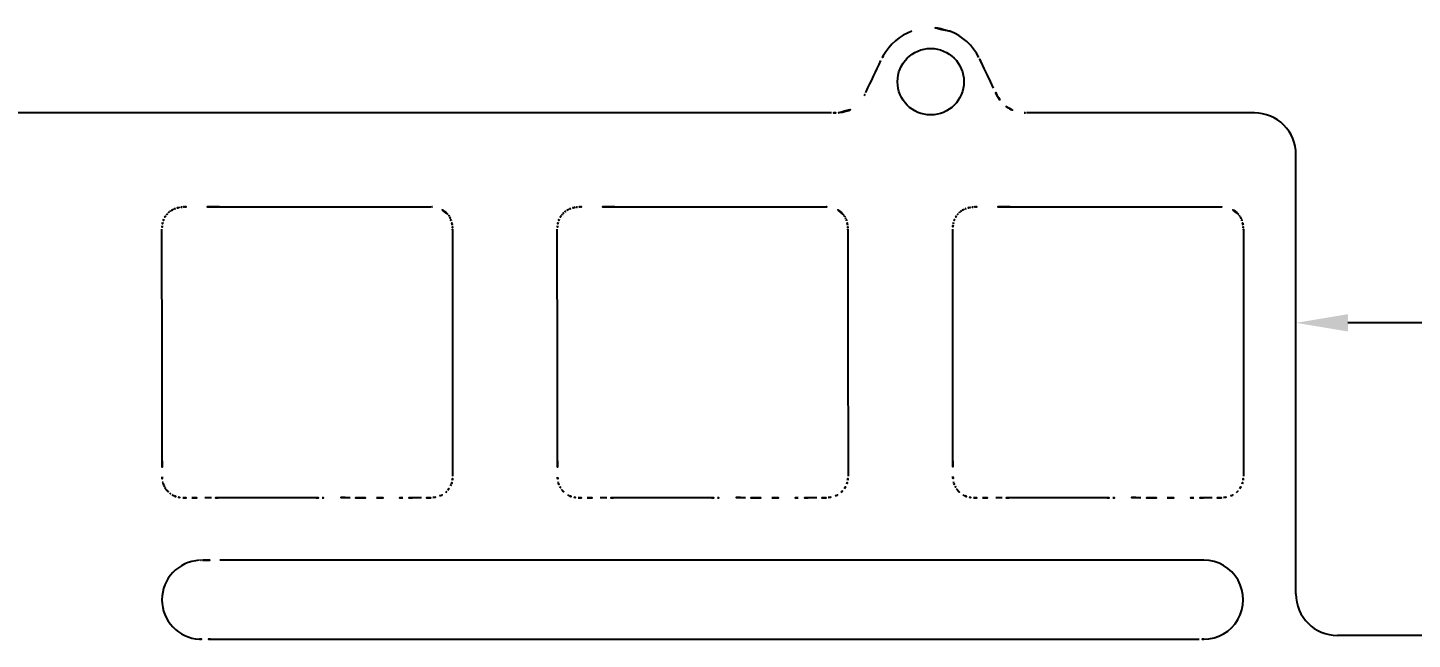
# Model space of a CAD drawing. Header units: millimetres. Extents: x 1963163760 to 1963164260, y 1135949646 to 1135950337.
# Drawn here: x 1963164116.1 to 1963164182.8, y 1135949748.3 to 1135949777.7 of the extents above; entities that cross this region are included whole.
import ezdxf

# ---------------------------------------------------------------- set-up
doc = ezdxf.new("R2010")
doc.units = ezdxf.units.MM
doc.layers.get('Defpoints').update_dxf_attribs({"color": 30})
doc.styles.get("Standard").update_dxf_attribs({"font": 'arial.ttf'})
doc.dimstyles.new('ISO-25', dxfattribs={"dimtxt": 2.5, "dimasz": 2.5, "dimexe": 1.25, "dimexo": 0.625, "dimtad": 1, "dimtxsty": 'Standard', "dimcen": 2.5, "dimadec": 0, "dimazin": 0, "dimtfac": 1, "dimtmove": 0, "dimatfit": 3, "dimfxl": 1, "dimarcsym": 0})

# ---------------------------------------------------------------- blocks, each defined once
blk = doc.blocks.new('*D1')
at = {"color": 0, "lineweight": -2, "transparency": 16777216}
for p, q in [((1963164177.198424, 1135949751.11639), (1963164177.198424, 1135949764.79095)), ((1963164233.429112, 1135949751.11639), (1963164233.429112, 1135949764.79095)), ((1963164230.929112, 1135949763.54095), (1963164179.698424, 1135949763.54095))]:
    blk.add_line(p, q, dxfattribs=at)
at = {"color": 0, "transparency": 16777216}
for points in [[(1963164179.698424, 1135949763.957617), (1963164179.698424, 1135949763.124283), (1963164177.198424, 1135949763.54095)], [(1963164230.929112, 1135949763.957617), (1963164230.929112, 1135949763.124283), (1963164233.429112, 1135949763.54095)]]:
    blk.add_solid(points, dxfattribs=at)
at = {"layer": 'Defpoints', "color": 0, "transparency": 16777216}
for p in [(1963164177.198424, 1135949763.54095), (1963164177.198424, 1135949750.49139), (1963164233.429112, 1135949750.49139)]:
    blk.add_point(p, dxfattribs=at)
at = {"color": 0, "transparency": 16777216, "insert": (1963164205.313768, 1135949765.668338), "char_height": 2.5, "attachment_point": 5}
blk.add_mtext('56,23', dxfattribs=at)

msp = doc.modelspace()

# ---------------------------------------------------------------- linework, layer by layer
for p, q in [((1963164162.02567, 1135949776.099542), (1963164161.985265, 1135949776.183771)), ((1963164162.177037, 1135949775.783624), (1963164162.02567, 1135949776.099542)), ((1963164162.328221, 1135949775.467638), (1963164162.177037, 1135949775.783624)), ((1963164162.479405, 1135949775.151663), (1963164162.328221, 1135949775.467638)), ((1963164162.630894, 1135949774.835779), (1963164162.479405, 1135949775.151663)), ((1963164128.357457, 1135949773.645487), (1963164115.248936, 1135949773.645731)), ((1963164141.465977, 1135949773.645403), (1963164128.357457, 1135949773.645487)), ((1963164154.574498, 1135949773.645746), (1963164141.465977, 1135949773.645403)), ((1963164154.814488, 1135949773.645868), (1963164154.574498, 1135949773.645746)), ((1963164164.254796, 1135949773.645891), (1963164164.218053, 1135949773.645868)), ((1963164164.291539, 1135949773.645868), (1963164164.254796, 1135949773.645891)), ((1963164164.511388, 1135949773.645708), (1963164164.291539, 1135949773.645868)), ((1963164164.73148, 1135949773.645685), (1963164164.511388, 1135949773.645708)), ((1963164174.191808, 1135949773.645849), (1963164164.73148, 1135949773.645685)), ((1963164175.198414, 1135949773.645854), (1963164174.191808, 1135949773.645849)), ((1963164177.198424, 1135949750.49139), (1963164177.198424, 1135949771.645854)), ((1963164125.327428, 1135949769.121393), (1963164135.519078, 1135949769.121641)), ((1963164144.377476, 1135949769.121393), (1963164154.569005, 1135949769.121641)), ((1963164163.427525, 1135949769.121393), (1963164173.618932, 1135949769.121637)), ((1963164122.563267, 1135949761.29339), (1963164122.558141, 1135949768.05018)), ((1963164136.563267, 1135949767.967798), (1963164136.563145, 1135949767.882608)), ((1963164136.563145, 1135949767.882608), (1963164136.563267, 1135949767.202463)), ((1963164136.563267, 1135949768.010385), (1963164136.56339, 1135949767.989099)), ((1963164136.56339, 1135949767.989099), (1963164136.563267, 1135949767.967798)), ((1963164141.613194, 1135949761.29339), (1963164141.608067, 1135949768.05018)), ((1963164155.613316, 1135949767.967798), (1963164155.613194, 1135949767.882608)), ((1963164155.613194, 1135949767.882608), (1963164155.613316, 1135949767.202463)), ((1963164155.613316, 1135949768.010385), (1963164155.613316, 1135949767.989099)), ((1963164155.613316, 1135949767.989099), (1963164155.613316, 1135949767.967798)), ((1963164160.663121, 1135949761.29339), (1963164160.657994, 1135949768.05018)), ((1963164174.663365, 1135949767.967798), (1963164174.663243, 1135949767.882608)), ((1963164174.663243, 1135949767.882608), (1963164174.663365, 1135949767.202463)), ((1963164174.663365, 1135949768.010385), (1963164174.663365, 1135949767.989099)), ((1963164174.663365, 1135949767.989099), (1963164174.663365, 1135949767.967798)), ((1963164136.563267, 1135949767.202463), (1963164136.562901, 1135949765.068926)), ((1963164155.613316, 1135949767.202463), (1963164155.61295, 1135949765.068926)), ((1963164174.663365, 1135949767.202463), (1963164174.662999, 1135949766.13569)), ((1963164174.662999, 1135949766.13569), (1963164174.662877, 1135949765.068926)), ((1963164136.562901, 1135949765.068926), (1963164136.562962, 1135949764.002161)), ((1963164155.61295, 1135949765.068926), (1963164155.613011, 1135949764.002161)), ((1963164174.662877, 1135949765.068926), (1963164174.662999, 1135949764.002161)), ((1963164136.562962, 1135949764.002161), (1963164136.563267, 1135949762.935388)), ((1963164155.613011, 1135949764.002161), (1963164155.613316, 1135949762.935388)), ((1963164174.662999, 1135949764.002161), (1963164174.663243, 1135949762.935388)), ((1963164136.563267, 1135949762.935388), (1963164136.564976, 1135949756.156946)), ((1963164155.613316, 1135949762.935388), (1963164155.615025, 1135949756.156946)), ((1963164174.663243, 1135949762.935388), (1963164174.664952, 1135949756.156946)), ((1963164122.563634, 1135949760.523393), (1963164122.563267, 1135949761.29339)), ((1963164141.613683, 1135949760.523393), (1963164141.613194, 1135949761.29339)), ((1963164160.663609, 1135949760.523393), (1963164160.663121, 1135949761.29339)), ((1963164122.563878, 1135949759.753381), (1963164122.563634, 1135949760.523393)), ((1963164141.613927, 1135949759.753381), (1963164141.613683, 1135949760.523393)), ((1963164160.663975, 1135949759.753381), (1963164160.663609, 1135949760.523393)), ((1963164122.564, 1135949758.213266), (1963164122.563878, 1135949759.753381)), ((1963164141.614049, 1135949758.213266), (1963164141.613927, 1135949759.753381)), ((1963164160.664098, 1135949758.213266), (1963164160.663975, 1135949759.753381)), ((1963164122.564122, 1135949757.552336), (1963164122.564, 1135949758.213266)), ((1963164141.614171, 1135949757.552336), (1963164141.614049, 1135949758.213266)), ((1963164160.66422, 1135949757.552336), (1963164160.664098, 1135949758.213266)), ((1963164122.564366, 1135949757.221918), (1963164122.564122, 1135949757.552336)), ((1963164141.614415, 1135949757.221918), (1963164141.614171, 1135949757.552336)), ((1963164160.664464, 1135949757.221918), (1963164160.66422, 1135949757.552336)), ((1963164122.564976, 1135949756.891565), (1963164122.564366, 1135949757.221918)), ((1963164141.614903, 1135949756.891565), (1963164141.614415, 1135949757.221918)), ((1963164160.664952, 1135949756.891565), (1963164160.664464, 1135949757.221918)), ((1963164124.945164, 1135949755.120359), (1963164124.630101, 1135949755.118997)), ((1963164125.434911, 1135949755.121252), (1963164125.260289, 1135949755.121225)), ((1963164125.60941, 1135949755.121118), (1963164125.434911, 1135949755.121252)), ((1963164125.958531, 1135949755.120897), (1963164125.60941, 1135949755.121118)), ((1963164126.307591, 1135949755.120806), (1963164125.958531, 1135949755.120897)), ((1963164127.005772, 1135949755.120691), (1963164126.307591, 1135949755.120806)), ((1963164128.50034, 1135949755.120493), (1963164127.005772, 1135949755.120691)), ((1963164129.247655, 1135949755.120332), (1963164128.50034, 1135949755.120493)), ((1963164129.994908, 1135949755.119928), (1963164129.247655, 1135949755.120332)), ((1963164134.849705, 1135949755.123853), (1963164134.637486, 1135949755.124689)), ((1963164135.061803, 1135949755.122812), (1963164134.849705, 1135949755.123853)), ((1963164143.995213, 1135949755.120359), (1963164143.68015, 1135949755.118997)), ((1963164144.484898, 1135949755.121252), (1963164144.310338, 1135949755.121225)), ((1963164144.659459, 1135949755.121118), (1963164144.484898, 1135949755.121252)), ((1963164145.008458, 1135949755.120897), (1963164144.659459, 1135949755.121118)), ((1963164145.357579, 1135949755.120806), (1963164145.008458, 1135949755.120897)), ((1963164146.055699, 1135949755.120691), (1963164145.357579, 1135949755.120806)), ((1963164147.550328, 1135949755.120493), (1963164146.055699, 1135949755.120691)), ((1963164148.297581, 1135949755.120332), (1963164147.550328, 1135949755.120493)), ((1963164149.044835, 1135949755.119928), (1963164148.297581, 1135949755.120332)), ((1963164153.899693, 1135949755.123853), (1963164153.687535, 1135949755.124689)), ((1963164154.111851, 1135949755.122812), (1963164153.899693, 1135949755.123853)), ((1963164163.045262, 1135949755.120359), (1963164162.730138, 1135949755.118997)), ((1963164163.535008, 1135949755.121252), (1963164163.360387, 1135949755.121225)), ((1963164163.709508, 1135949755.121118), (1963164163.535008, 1135949755.121252)), ((1963164164.058507, 1135949755.120897), (1963164163.709508, 1135949755.121118)), ((1963164164.407628, 1135949755.120806), (1963164164.058507, 1135949755.120897)), ((1963164165.105748, 1135949755.120691), (1963164164.407628, 1135949755.120806)), ((1963164166.600255, 1135949755.120493), (1963164165.105748, 1135949755.120691)), ((1963164167.347569, 1135949755.120332), (1963164166.600255, 1135949755.120493)), ((1963164168.094884, 1135949755.119928), (1963164167.347569, 1135949755.120332)), ((1963164172.94962, 1135949755.123853), (1963164172.737584, 1135949755.124689)), ((1963164173.161778, 1135949755.122812), (1963164172.94962, 1135949755.123853)), ((1963164137.197667, 1135949752.111612), (1963164125.343907, 1135949752.111078)), ((1963164149.051671, 1135949752.111856), (1963164137.197667, 1135949752.111612)), ((1963164172.759557, 1135949752.111871), (1963164149.051671, 1135949752.111856)), ((1963164124.905553, 1135949748.312143), (1963164125.945714, 1135949748.311872)), ((1963164125.945714, 1135949748.311872), (1963164126.985875, 1135949748.311739)), ((1963164126.985875, 1135949748.311739), (1963164129.066197, 1135949748.311701)), ((1963164129.066197, 1135949748.311701), (1963164150.470921, 1135949748.311739)), ((1963164150.470921, 1135949748.311739), (1963164171.875645, 1135949748.311517)), ((1963164171.875645, 1135949748.311517), (1963164172.204137, 1135949748.311548)), ((1963164172.204137, 1135949748.311548), (1963164172.532628, 1135949748.311762)), ((1963164227.388527, 1135949748.49139), (1963164179.198424, 1135949748.49139))]:
    msp.add_line(p, q)
msp.add_circle((1963164159.5994, 1135949775.146112), 1.600311)
for centre, radius, start, end in [((1963164159.602616, 1135949775.141647), 2.604652, 110.43653768, 151.38062672), ((1963164159.599662, 1135949775.149898), 2.595889, 69.35174403, 110.43903184), ((1963164159.597127, 1135949775.144216), 2.6021, 26.51599504, 69.34362999), ((1963163903.387631, 1135949896.283934), 280.803447, 334.33532151, 334.67334279), ((1963164161.490761, 1135949774.132858), 4.745342, 151.60839535, 154.68057784), ((1963164154.255492, 1135949772.4781), 8.572128, 25.61316571, 26.52205528), ((1963164087.885247, 1135949738.978683), 82.901406, 25.37229621, 25.62804339), ((1963164155.054946, 1135949775.143149), 1.497362, 272.98689666, 333.71076382), ((1963164145.415696, 1135949779.91678), 12.25388, 333.66100469, 334.41458574), ((1963164152.456266, 1135949776.574891), 4.460553, 334.07649787, 334.67657533), ((1963164164.141243, 1135949775.142708), 1.495357, 205.37871842, 232.04187575), ((1963164154.824252, 1135949763.079801), 10.566072, 89.1894207, 90.05294764), ((1963164155.007624, 1135949776.068598), 2.424019, 269.19880637, 272.96408018), ((1963164164.142947, 1135949775.14477), 1.498031, 232.03898475, 268.56773789), ((1963164164.212687, 1135949777.925832), 4.279967, 268.56497765, 270.07182628), ((1963164175.198424, 1135949771.645854), 2, 0, 90.00030053), ((1963164123.393301, 1135949768.303009), 0.752147, 129.93986716, 139.66248462), ((1963164123.183753, 1135949768.554725), 0.424626, 127.27030849, 130.06578249), ((1963164124.279611, 1135949767.092759), 2.251705, 124.79783329, 126.93285561), ((1963164123.440082, 1135949768.298854), 0.782191, 118.56488859, 124.71732443), ((1963164123.567318, 1135949768.04227), 1.068437, 115.27595138, 117.97830421), ((1963164123.62036, 1135949767.91904), 1.202526, 110.21326915, 115.05426509), ((1963164123.602478, 1135949767.922252), 1.193436, 101.84749923, 109.46089772), ((1963164123.598014, 1135949767.94754), 1.167771, 99.19489028, 101.88785248), ((1963164123.676065, 1135949767.273588), 1.845789, 94.27077334, 98.24361326), ((1963164123.690827, 1135949767.084635), 2.035317, 91.32302954, 94.28906002), ((1963164123.677159, 1135949763.728191), 5.391322, 89.88194692, 90.35416121), ((1963164123.643955, 1135949794.855921), 25.736458, 270.0986553, 270.29595342), ((1963164124.783848, 1135949542.742718), 226.379328, 89.8624262, 90.25486249), ((1963164135.352637, 1135949764.823614), 4.301249, 86.72497175, 87.78232615), ((1963164135.537751, 1135949768.057862), 1.061707, 43.9281558, 86.72726997), ((1963164143.017696, 1135949767.775686), 1.530147, 135.89339057, 139.28944206), ((1963164142.421495, 1135949768.349258), 0.70285, 125.61692789, 135.6404956), ((1963164142.581151, 1135949768.128258), 0.975486, 118.46282561, 125.68075555), ((1963164142.600126, 1135949768.079275), 1.027613, 115.28765938, 118.09129889), ((1963164142.659496, 1135949767.946478), 1.173049, 110.18169339, 115.13890401), ((1963164142.652405, 1135949767.922252), 1.193436, 101.84749923, 109.46089772), ((1963164142.656194, 1135949767.900817), 1.215193, 99.22135, 101.81485401), ((1963164142.724748, 1135949767.286047), 1.833263, 94.25719822, 98.25719628), ((1963164142.740876, 1135949767.084635), 2.035317, 91.32302954, 94.28906002), ((1963164142.727116, 1135949763.757772), 5.36174, 89.88161908, 90.35514483), ((1963164142.693821, 1135949794.926867), 25.807404, 270.09851869, 270.29554361), ((1963164143.833897, 1135949542.742718), 226.379328, 89.8624262, 90.25486249), ((1963164154.942423, 1135949778.817757), 9.703304, 267.7945064, 268.11582581), ((1963164154.588694, 1135949768.062173), 1.058095, 42.27889547, 88.12103344), ((1963164161.578036, 1135949768.222437), 0.868438, 130.81480615, 139.2312772), ((1963164161.85213, 1135949767.836874), 1.340136, 124.87530899, 128.9089701), ((1963164161.57471, 1135949768.233204), 0.856361, 118.49365703, 124.80996329), ((1963164161.667416, 1135949768.04227), 1.068437, 115.27595138, 117.97830421), ((1963164161.713356, 1135949767.938625), 1.181778, 110.22933768, 115.14444065), ((1963164161.702332, 1135949767.922252), 1.193436, 101.84749923, 109.46089772), ((1963164161.715063, 1135949767.850654), 1.266125, 99.25153318, 101.74615622), ((1963164161.774491, 1135949767.28953), 1.829776, 94.25955349, 98.26335317), ((1963164161.790426, 1135949767.091215), 2.028727, 91.31323261, 94.29236236), ((1963164161.777165, 1135949763.757772), 5.36174, 89.88161908, 90.35514483), ((1963164161.743931, 1135949794.855921), 25.736458, 270.0986553, 270.29595342), ((1963164162.883903, 1135949542.707071), 226.414974, 89.8624262, 90.25483517), ((1963164173.631757, 1135949769.463552), 0.342155, 267.85177094, 269.94750316), ((1963164173.631575, 1135949768.049477), 1.071919, 42.52635233, 90.00702143), ((1963164125.101056, 1135949767.937044), 2.545431, 173.89893915, 177.45253842), ((1963164123.682673, 1135949768.091574), 1.118662, 165.95629537, 174.04779929), ((1963164123.751631, 1135949768.060512), 1.193172, 156.71118477, 165.3127658), ((1963164123.507172, 1135949768.164829), 0.927388, 145.58599345, 156.65971816), ((1963164123.879086, 1135949767.891926), 1.388524, 139.70778452, 144.969354), ((1963164135.582276, 1135949768.09822), 1.001643, 42.43189838, 44.03245461), ((1963164136.026798, 1135949768.50643), 0.398128, 38.20810249, 42.23526259), ((1963164135.297842, 1135949767.961957), 1.307889, 33.12100952, 37.19858729), ((1963164135.676684, 1135949768.208097), 0.856109, 26.94520542, 33.1782632), ((1963164135.589302, 1135949768.171286), 0.950709, 23.50989328, 26.53651554), ((1963164135.39736, 1135949768.084373), 1.161393, 18.65813573, 23.6643933), ((1963164135.296876, 1135949768.063331), 1.263387, 10.86089995, 18.10431885), ((1963164135.007954, 1135949768.017829), 1.555738, 8.45395878, 10.50170673), ((1963164134.475424, 1135949767.985862), 2.087703, 3.55181488, 7.17303116), ((1963164144.284065, 1135949767.925954), 2.67888, 173.96540144, 177.34210333), ((1963164142.757268, 1135949768.086798), 1.143634, 166.02255132, 173.93743284), ((1963164142.781223, 1135949768.067928), 1.171504, 156.65014874, 165.4099717), ((1963164142.570029, 1135949768.158043), 0.941891, 145.69000452, 156.59111074), ((1963164142.691451, 1135949768.058582), 1.098334, 139.37547267, 144.97461042), ((1963164155.00489, 1135949768.443819), 0.493418, 38.75276235, 42.00249683), ((1963164154.839019, 1135949768.33131), 0.693386, 34.0733057, 37.42327456), ((1963164154.157424, 1135949767.851275), 1.526988, 30.99297045, 34.66459274), ((1963164154.865691, 1135949768.27469), 0.701812, 23.14390432, 31.13547698), ((1963164154.385147, 1135949768.058819), 1.228566, 18.8583181, 23.59274382), ((1963164154.345707, 1135949768.063998), 1.264338, 10.82188673, 18.05846765), ((1963164154.057881, 1135949768.017829), 1.555738, 8.45395878, 10.50170673), ((1963164153.64038, 1135949767.99483), 1.972462, 3.49860223, 7.3317933), ((1963164162.914224, 1135949767.942125), 2.258816, 172.4085513, 177.25808052), ((1963164162.021309, 1135949768.06098), 1.358025, 167.14883119, 172.40229557), ((1963164161.852165, 1135949768.058952), 1.194226, 156.65409491, 165.24867211), ((1963164161.620143, 1135949768.158116), 0.941904, 145.69594177, 156.59933315), ((1963164161.906924, 1135949767.941231), 1.301153, 139.31030705, 144.9237819), ((1963164174.130418, 1135949768.509229), 0.393533, 38.21613707, 42.28779223), ((1963164174.163116, 1135949768.532227), 0.353622, 35.27283083, 38.56590907), ((1963164172.554953, 1135949767.400836), 2.319895, 33.10209527, 35.14966937), ((1963164173.856801, 1135949768.24895), 0.766156, 26.93750771, 33.14081028), ((1963164173.689278, 1135949768.171286), 0.950709, 23.50989328, 26.53651554), ((1963164173.359751, 1135949768.031114), 1.308801, 18.94020248, 23.38231726), ((1963164173.395634, 1135949768.063998), 1.264338, 10.82188673, 18.05846765), ((1963164173.10313, 1135949768.013613), 1.561109, 8.58114632, 10.62258643), ((1963164172.575399, 1135949767.985862), 2.087703, 3.55181488, 7.17303116), ((1963164134.311447, 1135949767.973706), 2.252119, 0.93319529, 3.60204597), ((1963164153.361496, 1135949767.973706), 2.252119, 0.93319529, 3.60204597), ((1963164172.161742, 1135949767.960905), 2.502112, 1.13310657, 3.53537681), ((1963164185.317601, 1135949757.006989), 62.752731, 180.10538988, 180.802068), ((1963164191.549061, 1135949756.985226), 49.934246, 180.10746625, 181.0033514), ((1963164242.293177, 1135949757.044932), 81.628369, 180.10764383, 180.63199654), ((1963164134.359179, 1135949756.273062), 2.208852, 352.23266836, 356.98664817), ((1963164153.335515, 1135949756.280768), 2.28287, 352.29077462, 356.89076563), ((1963164162.234815, 1135949756.161999), 1.565139, 180.63869062, 189.93565588), ((1963164172.385806, 1135949756.279201), 2.282422, 352.32865391, 356.92954916), ((1963164124.068785, 1135949756.148701), 1.497901, 180.77071438, 189.8697994), ((1963164123.317793, 1135949756.026091), 0.73705, 190.48638131, 196.4732809), ((1963164123.252273, 1135949756.0199), 0.672583, 197.55035879, 203.30327425), ((1963164124.182403, 1135949756.424426), 1.68687, 203.42446044, 205.7179622), ((1963164123.582017, 1135949756.142941), 1.023833, 206.10586137, 210.90933009), ((1963164124.948121, 1135949756.958548), 2.614887, 210.86623544, 212.74656853), ((1963164123.70907, 1135949756.150812), 1.13587, 212.28600622, 213.52710743), ((1963164123.169395, 1135949755.793205), 0.488466, 213.52354983, 216.40955431), ((1963164123.105121, 1135949755.745012), 0.408134, 216.32030487, 220.80253483), ((1963164123.428779, 1135949756.025554), 0.836454, 220.86178753, 223.05060944), ((1963164135.64574, 1135949756.037139), 0.88266, 311.46980644, 321.12653625), ((1963164135.414042, 1135949756.196565), 1.163296, 322.17545733, 334.82408819), ((1963164135.470092, 1135949756.166309), 1.099706, 335.0084187, 340.33370376), ((1963164135.598596, 1135949756.104566), 0.958033, 341.22454593, 352.19934306), ((1963164143.052859, 1135949756.13523), 1.430596, 180.97696936, 189.79116507), ((1963164142.367842, 1135949756.026091), 0.73705, 190.48638131, 196.4732809), ((1963164142.442165, 1135949756.063948), 0.819199, 197.53833963, 209.13249867), ((1963164143.821725, 1135949756.833015), 2.398645, 209.1364433, 213.09007313), ((1963164141.870588, 1135949755.563107), 0.070654, 214.13677199, 216.19928898), ((1963164142.60698, 1135949756.103193), 0.983871, 216.25295574, 239.63686634), ((1963164154.681815, 1135949756.053033), 0.903818, 311.46662205, 327.57675585), ((1963164154.492218, 1135949756.172797), 1.128072, 327.60529949, 340.49861462), ((1963164154.661693, 1135949756.101779), 0.944669, 341.12750391, 352.25868163), ((1963164161.417891, 1135949756.026091), 0.73705, 190.48638131, 196.4732809), ((1963164161.454463, 1135949756.048478), 0.778549, 197.29001997, 208.58105106), ((1963164162.777437, 1135949756.771655), 2.286277, 208.6346494, 212.47467276), ((1963164165.017923, 1135949758.242118), 4.966088, 212.90788346, 213.19195241), ((1963164161.276645, 1135949755.799287), 0.497931, 213.63890482, 216.47588005), ((1963164161.005485, 1135949755.596765), 0.159502, 215.88371172, 219.15994588), ((1963164161.659428, 1135949756.109234), 0.9903, 218.2575836, 239.69386609), ((1963164173.741584, 1135949756.045502), 0.891666, 311.31283012, 327.64851731), ((1963164173.548874, 1135949756.169137), 1.120623, 327.58085237, 340.56223385), ((1963164173.712038, 1135949756.101717), 0.944368, 341.12524033, 352.25929009), ((1963164123.909591, 1135949756.483001), 1.500094, 223.28197268, 229.29940931), ((1963164123.502227, 1135949756.010429), 0.876179, 229.34296173, 239.65718127), ((1963164123.532595, 1135949756.078269), 0.950102, 240.1434026, 246.2092803), ((1963164123.570869, 1135949756.164917), 1.044826, 246.20554924, 257.61846366), ((1963164123.575754, 1135949756.242968), 1.122173, 258.22935403, 269.38738862), ((1963164124.186289, 1135949816.199681), 61.081994, 269.41604967, 269.8250649), ((1963164124.119048, 1135949875.448104), 120.330192, 269.9432138, 270.24334672), ((1963164125.446638, 1135949629.967456), 125.153908, 90.0853091, 90.22957695), ((1963164130.039586, 1135949810.245183), 55.125272, 269.95356837, 270.25198018), ((1963164129.597447, 1135949833.009676), 77.892241, 270.50355535, 270.6328709), ((1963164131.223325, 1135949684.973032), 70.153331, 89.67221741, 90.62523431), ((1963164130.503849, 1135949626.861918), 128.268194, 89.30979274, 89.49934078), ((1963164132.952448, 1135949830.290605), 75.175229, 269.31139106, 269.95830852), ((1963164132.943287, 1135949821.164466), 66.049086, 269.96049418, 270.69672377), ((1963164134.833138, 1135949665.703145), 89.423722, 90.42437719, 90.69628667), ((1963164134.440991, 1135949692.524834), 62.600163, 89.82016081, 90.24728093), ((1963164134.80271, 1135949704.371326), 50.752147, 89.26476466, 89.70750268), ((1963164135.469831, 1135949756.353727), 1.234534, 269.26307056, 276.68574374), ((1963164135.436189, 1135949756.57796), 1.461178, 276.97228134, 290.17355995), ((1963164135.61008, 1135949756.10519), 0.957441, 290.16270367, 310.37189946), ((1963164142.579947, 1135949756.07191), 0.943244, 240.09322394, 246.1966072), ((1963164142.620796, 1135949756.164917), 1.044826, 246.20554924, 257.61846366), ((1963164142.625681, 1135949756.242968), 1.122173, 258.22935403, 269.38738862), ((1963164143.235855, 1135949816.233881), 61.116189, 269.41670548, 269.82561136), ((1963164143.169825, 1135949875.448106), 120.330191, 269.94287229, 270.24299155), ((1963164144.496686, 1135949629.967456), 125.153908, 90.0853091, 90.22957695), ((1963164149.089513, 1135949810.245183), 55.125272, 269.95356837, 270.25198018), ((1963164148.650282, 1135949833.117896), 78.000431, 270.50072752, 270.62994745), ((1963164150.273833, 1135949684.973028), 70.153332, 89.67258631, 90.62560311), ((1963164149.628033, 1135949634.015685), 121.114054, 89.30412328, 89.5048324), ((1963164152.002401, 1135949830.285199), 75.169823, 269.3113774, 269.95832218), ((1963164151.992891, 1135949821.221258), 66.105877, 269.96084935, 270.6964096), ((1963164153.883065, 1135949665.703145), 89.423722, 90.42437719, 90.69628667), ((1963164153.490989, 1135949692.492083), 62.632914, 89.82020179, 90.24722629), ((1963164153.857239, 1135949704.87084), 50.252617, 89.26256517, 89.70970205), ((1963164154.520004, 1135949756.351916), 1.232724, 269.25625354, 276.68982895), ((1963164154.486213, 1135949756.577464), 1.460692, 276.9756108, 290.18162457), ((1963164154.658778, 1135949756.107635), 0.960174, 290.18874268, 310.3391141), ((1963164161.620418, 1135949756.053063), 0.922136, 240.02529489, 246.26841959), ((1963164161.670845, 1135949756.164917), 1.044826, 246.20554924, 257.61846366), ((1963164161.675601, 1135949756.241723), 1.120929, 258.22279557, 269.38701981), ((1963164162.285782, 1135949816.233881), 61.116189, 269.41670548, 269.82561136), ((1963164162.219763, 1135949875.471402), 120.353487, 269.94287229, 270.24296423), ((1963164163.546735, 1135949629.967456), 125.153908, 90.0853091, 90.22957695), ((1963164168.139561, 1135949810.245183), 55.125272, 269.95356837, 270.25198018), ((1963164167.70033, 1135949833.117896), 78.000431, 270.50072752, 270.62994745), ((1963164169.32426, 1135949684.987706), 70.138659, 89.67292781, 90.62605388), ((1963164168.675782, 1135949634.015688), 121.114076, 89.303085, 89.50380791), ((1963164171.050227, 1135949829.955473), 74.840095, 269.309943, 269.95975652), ((1963164171.043201, 1135949821.164466), 66.049086, 269.96049418, 270.69672377), ((1963164172.946665, 1135949664.301336), 90.825593, 90.42637165, 90.69412816), ((1963164172.541038, 1135949692.492083), 62.632914, 89.82020179, 90.24722629), ((1963164172.896618, 1135949703.683378), 51.440118, 89.26777004, 89.70464763), ((1963164173.569909, 1135949756.354564), 1.235371, 269.26167714, 276.68213976), ((1963164173.534902, 1135949756.581972), 1.465332, 277.00699044, 290.16904797), ((1963164173.709632, 1135949756.106182), 0.958472, 290.17097136, 310.35276938), ((1963164124.461005, 1135949750.211584), 1.90066, 92.8577201, 267.1422799), ((1963164124.488135, 1135949748.836731), 3.275418, 90.35769935, 92.13265881), ((1963164124.509992, 1135949734.254109), 17.858027, 89.78442504, 90.13572965), ((1963164125.304443, 1135950035.393474), 283.282399, 269.85290488, 270.00797766), ((1963164172.759066, 1135949750.21172), 1.900151, 269.82337103, 89.98521947), ((1963164179.198424, 1135949750.49139), 2, 180, 270), ((1963164124.557456, 1135949752.45449), 4.145615, 267.35639348, 271.08422065), ((1963164124.901986, 1135949734.294967), 14.017177, 89.98542438, 91.08770471), ((1963164172.598802, 1135949695.166381), 53.145421, 89.83353438, 90.07134817)]:
    msp.add_arc(centre, radius, start, end)

# ---------------------------------------------------------------- dimensions: what is measured, and where the dimension line sits
dim = msp.add_linear_dim(base=(1963164177.198424, 1135949763.54095), p1=(1963164233.429112, 1135949750.49139), p2=(1963164177.198424, 1135949750.49139), dimstyle='ISO-25')
dim.commit()
dim.dimension.update_dxf_attribs({"geometry": '*D1', "text_midpoint": (1963164205.313768, 1135949765.668338)})

doc.saveas('drawing.dxf')
